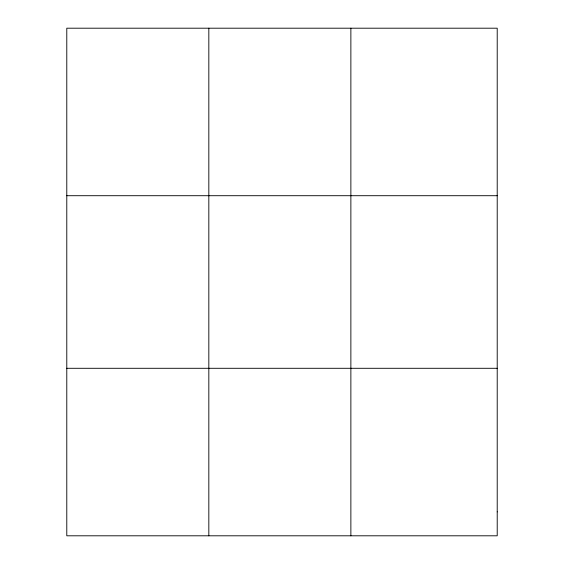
<?xml version="1.0" encoding="UTF-8"?>
<svg xmlns="http://www.w3.org/2000/svg" width="564" height="564" viewBox="0 0 564 564"><rect width="100%" height="100%" fill="white"/><g stroke="black" fill="none" stroke-linecap="round" stroke-linejoin="round"><path stroke-width="0.85" d="M208.828 535.8L208.828 28.2M350.871 535.8L350.871 28.2M66.785 195.708L497.215 195.708M66.785 368.292L497.215 368.292M497.215 511.872L497.215 535.8L66.785 535.8L66.785 28.2L497.215 28.2L497.215 511.872"/></g></svg>
